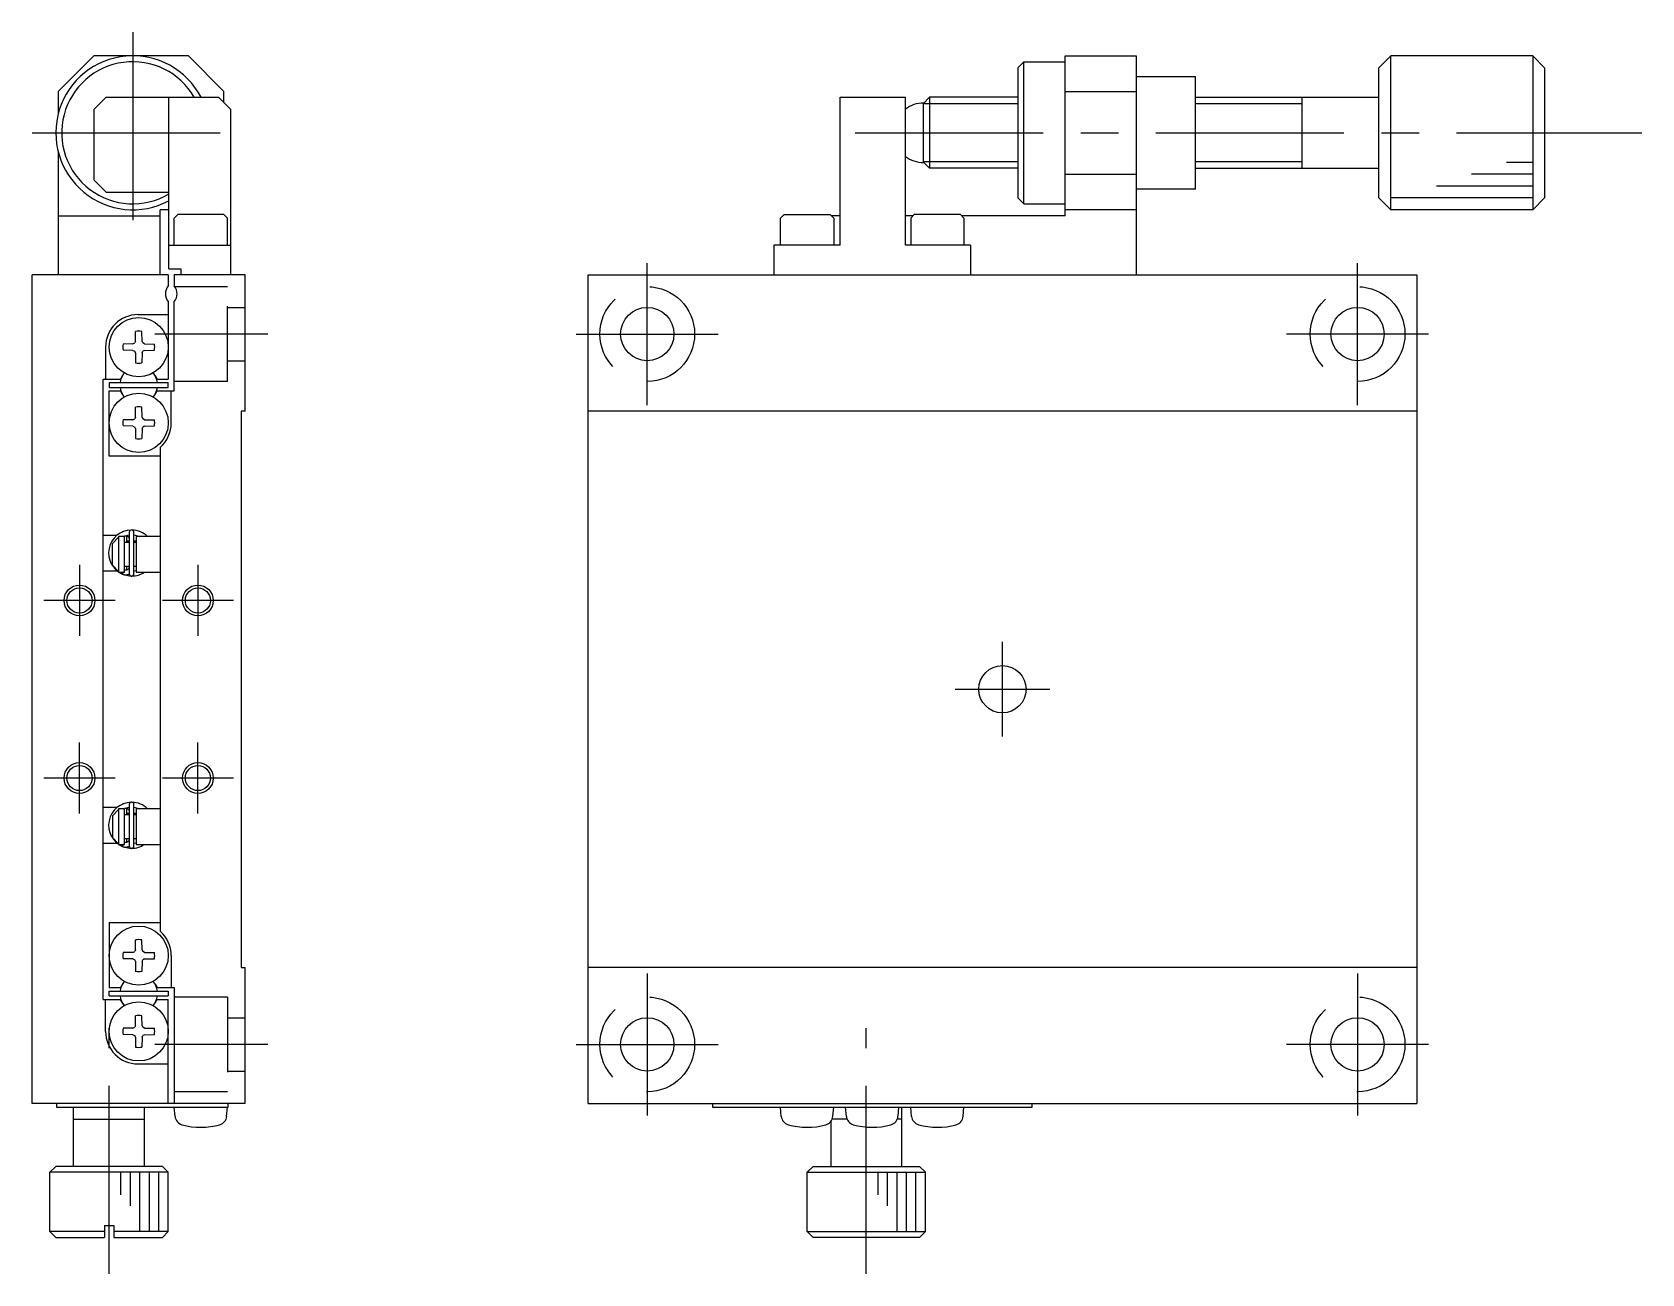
# Model space of a CAD drawing. Extents: x -2 to 284, y -8 to 182.
# Drawn here: x 147.9 to 283.9, y 45.6 to 150.5 of the extents above; entities that cross this region are included whole.
import ezdxf

# ---------------------------------------------------------------- set-up
doc = ezdxf.new("R2010")
doc.units = 0
doc.header["$LTSCALE"] = 0.5
doc.linetypes.add('CENTER', pattern=[50.8, 31.75, -6.35, 6.35, -6.35])
doc.linetypes.add('DASHED', pattern=[19.05, 12.7, -6.35])
for name, color, linetype in [('MSM_CENTER', 1, 'CENTER'), ('MSM_CONTINUOUS', 7, 'CONTINUOUS'), ('MSM_DASHED', 4, 'DASHED'), ('MSM_NARROW', 5, 'CONTINUOUS')]:
    doc.layers.add(name, color=color, linetype=linetype)

msp = doc.modelspace()

# ---------------------------------------------------------------- linework, layer by layer
at = {"layer": 'MSM_CENTER'}
for p, q in [((156.41, 150.46), (156.41, 133.46)), ((147.91, 141.96), (164.91, 141.96)), ((217.44, 141.96), (283.88, 141.96)), ((199.87, 118.96), (199.87, 130.96)), ((259.87, 118.96), (259.87, 130.96)), ((167.81, 124.96), (158.28, 124.96)), ((193.87, 124.96), (205.87, 124.96)), ((265.87, 124.96), (253.87, 124.96)), ((151.91, 105.46), (151.91, 99.46)), ((161.91, 105.46), (161.91, 99.46)), ((154.91, 102.46), (148.91, 102.46)), ((164.91, 102.46), (158.91, 102.46)), ((229.87, 90.96), (229.87, 98.96)), ((225.87, 94.96), (233.87, 94.96)), ((151.91, 84.46), (151.91, 90.46)), ((161.91, 84.46), (161.91, 90.46)), ((154.91, 87.46), (148.91, 87.46)), ((164.91, 87.46), (158.91, 87.46)), ((199.87, 70.96), (199.87, 58.96)), ((259.87, 70.96), (259.87, 58.96)), ((154.41, 45.58), (154.41, 66.32)), ((218.37, 45.58), (218.37, 66.32)), ((167.81, 64.96), (158.28, 64.96)), ((193.87, 64.96), (205.87, 64.96)), ((265.87, 64.96), (253.87, 64.96))]:
    msp.add_line(p, q, dxfattribs=at)
at = {"layer": 'MSM_CONTINUOUS'}
for p, q in [((150.11, 145.46), (153.11, 148.46)), ((161.11, 148.46), (153.11, 148.46)), ((161.11, 148.46), (164.11, 145.46)), ((235.17, 134.96), (235.17, 148.46)), ((235.17, 148.46), (241.17, 148.46)), ((241.17, 148.46), (241.17, 129.96)), ((261.67, 147.46), (262.67, 148.46)), ((274.67, 148.46), (262.67, 148.46)), ((262.67, 135.46), (262.67, 148.46)), ((274.67, 148.46), (274.67, 135.46)), ((275.67, 147.46), (274.67, 148.46)), ((231.17, 147.46), (231.67, 147.96)), ((231.17, 147.46), (231.17, 136.46)), ((231.67, 135.96), (231.67, 147.96)), ((231.67, 147.96), (235.17, 147.96)), ((261.67, 136.46), (261.67, 147.46)), ((275.67, 147.46), (275.67, 136.46)), ((241.17, 146.71), (246.17, 146.71)), ((246.17, 137.21), (246.17, 146.71)), ((150.11, 145.46), (150.11, 143.56)), ((154.16, 144.96), (153.16, 143.96)), ((154.16, 144.96), (163.66, 144.96)), ((159.46, 130.46), (159.46, 144.96)), ((163.66, 144.96), (164.66, 143.96)), ((164.11, 144.51), (164.11, 145.46)), ((216.17, 144.96), (221.67, 144.96)), ((216.17, 132.46), (216.17, 144.96)), ((221.67, 132.46), (221.67, 144.96)), ((223.17, 144.42), (223.71, 144.96)), ((223.17, 144.42), (223.17, 139.5)), ((223.71, 144.96), (223.71, 138.96)), ((231.17, 144.96), (223.71, 144.96)), ((235.17, 145.46), (241.17, 145.46)), ((246.17, 144.96), (261.67, 144.96)), ((255.17, 144.96), (255.17, 138.96)), ((153.16, 137.96), (153.16, 143.96)), ((164.66, 143.96), (164.66, 129.96)), ((150.11, 140.36), (150.11, 129.96)), ((223.71, 138.96), (223.17, 139.5)), ((231.17, 138.96), (223.71, 138.96)), ((246.17, 138.96), (261.67, 138.96)), ((153.16, 137.96), (154.16, 136.96)), ((235.17, 138.46), (241.17, 138.46)), ((154.16, 136.96), (159.46, 136.96)), ((231.17, 136.46), (231.67, 135.96)), ((246.17, 137.21), (241.17, 137.21)), ((261.67, 136.46), (262.67, 135.46)), ((275.67, 136.46), (274.67, 135.46)), ((150.11, 134.96), (158.71, 134.96)), ((158.71, 129.96), (158.71, 135.46)), ((159.46, 135.46), (158.71, 135.46)), ((159.91, 134.76), (160.21, 135.06)), ((159.91, 132.46), (159.91, 134.76)), ((164.11, 135.06), (160.21, 135.06)), ((164.11, 135.06), (164.41, 134.76)), ((164.41, 132.46), (164.41, 134.76)), ((211.42, 135.06), (211.12, 134.76)), ((211.12, 132.46), (211.12, 134.76)), ((211.42, 135.06), (215.32, 135.06)), ((215.62, 134.76), (215.32, 135.06)), ((216.17, 134.96), (215.42, 134.96)), ((215.62, 134.76), (215.62, 132.46)), ((222.32, 134.96), (221.67, 134.96)), ((222.42, 135.06), (222.12, 134.76)), ((222.12, 134.76), (222.12, 132.46)), ((226.32, 135.06), (222.42, 135.06)), ((226.62, 134.76), (226.32, 135.06)), ((235.17, 134.96), (226.42, 134.96)), ((226.62, 134.76), (226.62, 132.46)), ((231.67, 135.96), (235.17, 135.96)), ((241.17, 135.46), (235.17, 135.46)), ((274.67, 135.46), (262.67, 135.46)), ((159.46, 132.46), (164.66, 132.46)), ((210.57, 132.46), (210.57, 129.96)), ((216.17, 132.46), (210.57, 132.46)), ((227.17, 132.46), (221.67, 132.46)), ((227.17, 132.46), (227.17, 129.96)), ((147.91, 59.96), (147.91, 129.96)), ((159.41, 129.96), (147.91, 129.96)), ((159.41, 129.96), (159.41, 129.02)), ((159.46, 130.46), (160.46, 130.46)), ((159.91, 129.96), (159.91, 129.02)), ((165.91, 129.96), (159.91, 129.96)), ((160.46, 130.46), (160.46, 129.96)), ((165.91, 118.46), (165.91, 129.96)), ((194.87, 129.96), (264.87, 129.96)), ((194.87, 59.96), (194.87, 129.96)), ((264.87, 129.96), (264.87, 59.96)), ((156.86, 126.61), (159.41, 126.61)), ((159.41, 127.7), (159.41, 121.16)), ((159.91, 120.16), (159.91, 127.7)), ((156.64, 124.34), (156.65, 125.18)), ((157.19, 124.34), (157.17, 125.18)), ((154.11, 123.86), (154.11, 121.16)), ((156.41, 124.13), (155.59, 124.12)), ((156.41, 124.13), (156.58, 124.21)), ((156.64, 124.34), (156.58, 124.21)), ((157.19, 124.34), (157.25, 124.21)), ((157.41, 124.13), (157.25, 124.21)), ((157.41, 124.13), (158.24, 124.12)), ((156.41, 123.58), (155.59, 123.6)), ((156.41, 123.58), (156.58, 123.51)), ((156.64, 123.38), (156.58, 123.51)), ((156.64, 123.38), (156.65, 122.53)), ((157.19, 123.38), (157.17, 122.53)), ((157.19, 123.38), (157.25, 123.51)), ((157.41, 123.58), (157.25, 123.51)), ((157.41, 123.58), (158.24, 123.6)), ((153.91, 121.16), (155.36, 121.16)), ((153.91, 68.76), (153.91, 121.16)), ((155.53, 121.45), (155.36, 121.16)), ((158.29, 121.45), (158.46, 121.16)), ((158.46, 121.16), (159.41, 121.16)), ((154.41, 120.86), (159.41, 120.86)), ((154.41, 120.86), (154.41, 120.46)), ((154.41, 120.46), (159.41, 120.46)), ((154.41, 114.66), (154.41, 120.16)), ((154.41, 120.16), (155.36, 120.16)), ((155.53, 119.86), (155.36, 120.16)), ((158.29, 119.86), (158.46, 120.16)), ((158.46, 120.16), (159.91, 120.16)), ((159.41, 120.46), (159.41, 120.86)), ((159.66, 117.46), (159.66, 120.16)), ((156.64, 117.94), (156.65, 118.78)), ((157.19, 117.94), (157.17, 118.78)), ((165.91, 118.46), (165.56, 118.46)), ((165.56, 118.46), (165.56, 71.46)), ((264.87, 118.46), (194.87, 118.46)), ((156.41, 117.73), (155.59, 117.72)), ((156.41, 117.18), (155.59, 117.2)), ((156.41, 117.73), (156.58, 117.81)), ((156.41, 117.18), (156.58, 117.11)), ((156.64, 117.94), (156.58, 117.81)), ((156.64, 116.98), (156.58, 117.11)), ((156.64, 116.98), (156.65, 116.13)), ((157.19, 116.98), (157.17, 116.13)), ((157.19, 117.94), (157.25, 117.81)), ((157.19, 116.98), (157.25, 117.11)), ((157.41, 117.73), (157.25, 117.81)), ((157.41, 117.18), (157.25, 117.11)), ((157.41, 117.73), (158.24, 117.72)), ((157.41, 117.18), (158.24, 117.2)), ((158.71, 114.66), (154.41, 114.66)), ((158.71, 115.38), (158.71, 74.54)), ((155.06, 107.96), (153.91, 107.96)), ((154.71, 107.27), (155.21, 107.8)), ((155.21, 107.86), (155.21, 104.86)), ((155.71, 107.86), (155.21, 107.86)), ((155.54, 108.26), (155.52, 108.25)), ((155.54, 108.25), (155.53, 108.25)), ((155.6, 108.28), (155.54, 108.26)), ((155.61, 107.86), (156.11, 108.01)), ((155.69, 107.9), (155.69, 107.9)), ((155.69, 107.9), (155.71, 107.9)), ((155.71, 107.9), (155.72, 107.91)), ((155.71, 104.86), (155.71, 107.86)), ((155.72, 107.91), (155.74, 107.91)), ((155.74, 107.91), (155.75, 107.92)), ((155.75, 107.92), (155.77, 107.92)), ((155.77, 107.92), (155.78, 107.92)), ((155.78, 107.92), (155.8, 107.92)), ((155.8, 107.92), (155.81, 107.92)), ((155.81, 107.92), (155.83, 107.92)), ((155.83, 107.92), (155.84, 107.92)), ((155.84, 107.92), (155.86, 107.92)), ((155.86, 107.92), (155.87, 107.92)), ((155.87, 107.92), (155.89, 107.91)), ((155.89, 107.91), (155.9, 107.91)), ((155.9, 107.91), (155.92, 107.9)), ((155.91, 107.36), (155.91, 107.9)), ((156.11, 107.46), (155.91, 107.46)), ((155.92, 107.9), (155.93, 107.9)), ((155.93, 107.9), (155.94, 107.89)), ((155.94, 107.89), (155.96, 107.88)), ((155.96, 107.88), (155.97, 107.88)), ((155.97, 107.88), (155.98, 107.87)), ((155.98, 107.87), (155.99, 107.86)), ((155.99, 107.86), (156.01, 107.85)), ((156.01, 107.85), (156.02, 107.84)), ((156.02, 107.84), (156.03, 107.83)), ((156.03, 107.83), (156.04, 107.82)), ((156.04, 107.82), (156.05, 107.8)), ((156.05, 107.8), (156.06, 107.79)), ((156.06, 107.79), (156.06, 107.78)), ((156.06, 107.78), (156.07, 107.77)), ((156.07, 107.77), (156.08, 107.75)), ((156.08, 107.75), (156.09, 107.74)), ((156.09, 107.74), (156.09, 107.73)), ((156.09, 107.73), (156.1, 107.71)), ((156.1, 107.71), (156.1, 107.7)), ((156.1, 107.7), (156.1, 107.68)), ((156.1, 107.68), (156.11, 107.67)), ((156.11, 108.22), (156.11, 104.72)), ((156.11, 107.67), (156.11, 107.65)), ((156.11, 107.65), (156.11, 107.64)), ((156.11, 107.64), (156.11, 107.62)), ((156.11, 107.62), (156.11, 107.62)), ((156.5, 104.72), (156.5, 108.22)), ((156.5, 108.01), (157.01, 107.86)), ((156.71, 107.46), (156.5, 107.46)), ((156.71, 107.86), (156.71, 104.86)), ((158.71, 107.86), (156.71, 107.86)), ((156.91, 107.9), (156.91, 107.86)), ((154.71, 105.44), (154.71, 107.27)), ((156.11, 107.36), (155.71, 107.36)), ((156.71, 107.36), (156.5, 107.36)), ((153.91, 104.96), (155.08, 104.96)), ((155.21, 104.91), (154.71, 105.44)), ((155.21, 104.86), (155.71, 104.86)), ((155.53, 104.68), (155.58, 104.86)), ((155.55, 104.74), (155.54, 104.73)), ((155.54, 104.73), (155.54, 104.72)), ((155.54, 104.72), (155.54, 104.71)), ((155.54, 104.71), (155.54, 104.7)), ((155.54, 104.7), (155.54, 104.7)), ((155.54, 104.7), (155.54, 104.69)), ((155.56, 104.77), (155.55, 104.76)), ((155.55, 104.76), (155.55, 104.75)), ((155.55, 104.75), (155.55, 104.74)), ((155.57, 104.8), (155.56, 104.79)), ((155.56, 104.79), (155.56, 104.77)), ((155.58, 104.83), (155.57, 104.82)), ((155.57, 104.82), (155.57, 104.8)), ((155.59, 104.86), (155.58, 104.84)), ((155.58, 104.84), (155.58, 104.83)), ((155.69, 105.04), (155.68, 105.04)), ((155.71, 105.36), (156.11, 105.36)), ((155.72, 105.03), (155.71, 105.03)), ((155.73, 105.03), (155.72, 105.03)), ((155.75, 105.02), (155.73, 105.03)), ((155.76, 105.02), (155.75, 105.02)), ((155.78, 105.02), (155.76, 105.02)), ((155.79, 105.02), (155.78, 105.02)), ((155.81, 105.01), (155.79, 105.02)), ((155.82, 105.01), (155.81, 105.01)), ((155.84, 105.02), (155.82, 105.01)), ((155.85, 105.02), (155.84, 105.02)), ((155.87, 105.02), (155.85, 105.02)), ((155.88, 105.02), (155.87, 105.02)), ((155.9, 105.03), (155.88, 105.02)), ((155.91, 105.03), (155.9, 105.03)), ((155.91, 105.03), (155.91, 105.36)), ((155.92, 105.04), (155.91, 105.03)), ((155.94, 105.04), (155.92, 105.04)), ((155.95, 105.05), (155.94, 105.04)), ((155.96, 105.06), (155.95, 105.05)), ((155.98, 105.07), (155.96, 105.06)), ((155.99, 105.07), (155.98, 105.07)), ((156, 105.08), (155.99, 105.07)), ((156.01, 105.09), (156, 105.08)), ((156.02, 105.1), (156.01, 105.09)), ((156.03, 105.11), (156.02, 105.1)), ((156.04, 105.13), (156.03, 105.11)), ((156.05, 105.14), (156.04, 105.13)), ((156.06, 105.15), (156.05, 105.14)), ((156.07, 105.16), (156.06, 105.15)), ((156.08, 105.18), (156.07, 105.16)), ((156.09, 105.2), (156.08, 105.19)), ((156.08, 105.19), (156.08, 105.18)), ((156.1, 105.23), (156.09, 105.22)), ((156.09, 105.22), (156.09, 105.2)), ((156.11, 105.26), (156.1, 105.25)), ((156.1, 105.25), (156.1, 105.23)), ((156.11, 105.32), (156.11, 105.31)), ((156.11, 105.31), (156.11, 105.29)), ((156.11, 105.29), (156.11, 105.28)), ((156.11, 105.28), (156.11, 105.26)), ((156.5, 105.36), (156.71, 105.36)), ((156.71, 104.97), (156.5, 104.92)), ((156.71, 104.86), (158.71, 104.86)), ((155.51, 104.69), (155.54, 104.68)), ((155.54, 104.69), (155.54, 104.68)), ((155.54, 104.69), (155.54, 104.69)), ((155.54, 104.68), (155.54, 104.68)), ((155.54, 104.68), (155.57, 104.67)), ((155.57, 104.67), (155.6, 104.66)), ((155.59, 104.66), (156.28, 104.52)), ((155.6, 104.66), (155.64, 104.65)), ((155.64, 104.65), (155.67, 104.64)), ((155.67, 104.64), (155.7, 104.63)), ((155.7, 104.63), (155.74, 104.63)), ((155.74, 104.63), (155.77, 104.63)), ((155.77, 104.63), (155.81, 104.62)), ((155.81, 104.62), (155.84, 104.63)), ((155.84, 104.63), (155.87, 104.63)), ((155.87, 104.63), (155.91, 104.63)), ((155.91, 104.63), (155.94, 104.64)), ((155.94, 104.64), (155.98, 104.64)), ((155.98, 104.64), (156.01, 104.65)), ((156.01, 104.65), (156.04, 104.66)), ((156.04, 104.66), (156.07, 104.68)), ((156.07, 104.68), (156.11, 104.69)), ((156.11, 104.69), (156.11, 104.69)), ((155.06, 84.96), (153.91, 84.96)), ((154.71, 84.27), (155.21, 84.8)), ((155.21, 84.86), (155.21, 81.86)), ((155.71, 84.86), (155.21, 84.86)), ((155.54, 85.26), (155.52, 85.25)), ((155.54, 85.25), (155.53, 85.25)), ((155.6, 85.28), (155.54, 85.26)), ((155.61, 84.86), (156.11, 85.01)), ((155.69, 84.9), (155.69, 84.9)), ((155.69, 84.9), (155.71, 84.9)), ((155.71, 84.9), (155.72, 84.91)), ((155.71, 81.86), (155.71, 84.86)), ((156.11, 84.36), (155.71, 84.36)), ((155.72, 84.91), (155.74, 84.91)), ((155.74, 84.91), (155.75, 84.92)), ((155.75, 84.92), (155.77, 84.92)), ((155.77, 84.92), (155.78, 84.92)), ((155.78, 84.92), (155.8, 84.92)), ((155.8, 84.92), (155.81, 84.92)), ((155.81, 84.92), (155.83, 84.92)), ((155.83, 84.92), (155.84, 84.92)), ((155.84, 84.92), (155.86, 84.92)), ((155.86, 84.92), (155.87, 84.92)), ((155.87, 84.92), (155.89, 84.91)), ((155.89, 84.91), (155.9, 84.91)), ((155.9, 84.91), (155.92, 84.9)), ((155.91, 84.36), (155.91, 84.9)), ((156.11, 84.46), (155.91, 84.46)), ((155.92, 84.9), (155.93, 84.9)), ((155.93, 84.9), (155.94, 84.89)), ((155.94, 84.89), (155.96, 84.88)), ((155.96, 84.88), (155.97, 84.88)), ((155.97, 84.88), (155.98, 84.87)), ((155.98, 84.87), (155.99, 84.86)), ((155.99, 84.86), (156.01, 84.85)), ((156.01, 84.85), (156.02, 84.84)), ((156.02, 84.84), (156.03, 84.83)), ((156.03, 84.83), (156.04, 84.82)), ((156.04, 84.82), (156.05, 84.8)), ((156.05, 84.8), (156.06, 84.79)), ((156.06, 84.79), (156.06, 84.78)), ((156.06, 84.78), (156.07, 84.77)), ((156.07, 84.77), (156.08, 84.75)), ((156.08, 84.75), (156.09, 84.74)), ((156.09, 84.74), (156.09, 84.73)), ((156.09, 84.73), (156.1, 84.71)), ((156.1, 84.71), (156.1, 84.7)), ((156.1, 84.7), (156.1, 84.68)), ((156.1, 84.68), (156.11, 84.67)), ((156.11, 85.22), (156.11, 81.72)), ((156.11, 84.67), (156.11, 84.65)), ((156.11, 84.65), (156.11, 84.64)), ((156.11, 84.64), (156.11, 84.62)), ((156.11, 84.62), (156.11, 84.62)), ((156.5, 81.72), (156.5, 85.22)), ((156.5, 85.01), (157.01, 84.86)), ((156.71, 84.46), (156.5, 84.46)), ((156.71, 84.36), (156.5, 84.36)), ((156.71, 84.86), (156.71, 81.86)), ((158.71, 84.86), (156.71, 84.86)), ((156.91, 84.9), (156.91, 84.86)), ((154.71, 84.27), (154.71, 82.44)), ((153.91, 81.96), (155.08, 81.96)), ((155.21, 81.91), (154.71, 82.44)), ((155.21, 81.86), (155.71, 81.86)), ((155.51, 81.69), (155.53, 81.68)), ((155.53, 81.68), (155.58, 81.86)), ((155.55, 81.74), (155.54, 81.73)), ((155.54, 81.73), (155.54, 81.72)), ((155.54, 81.72), (155.54, 81.71)), ((155.54, 81.71), (155.54, 81.7)), ((155.54, 81.7), (155.54, 81.7)), ((155.54, 81.7), (155.54, 81.69)), ((155.54, 81.69), (155.54, 81.68)), ((155.54, 81.69), (155.54, 81.69)), ((155.54, 81.68), (155.54, 81.68)), ((155.54, 81.68), (155.57, 81.67)), ((155.56, 81.77), (155.55, 81.76)), ((155.55, 81.76), (155.55, 81.75)), ((155.55, 81.75), (155.55, 81.74)), ((155.57, 81.8), (155.56, 81.79)), ((155.56, 81.79), (155.56, 81.77)), ((155.58, 81.83), (155.57, 81.82)), ((155.57, 81.82), (155.57, 81.8)), ((155.57, 81.67), (155.6, 81.66)), ((155.59, 81.86), (155.58, 81.84)), ((155.58, 81.84), (155.58, 81.83)), ((155.59, 81.66), (156.28, 81.52)), ((155.6, 81.66), (155.64, 81.65)), ((155.64, 81.65), (155.67, 81.64)), ((155.67, 81.64), (155.7, 81.63)), ((155.69, 82.04), (155.68, 82.04)), ((155.7, 81.63), (155.74, 81.63)), ((155.71, 82.36), (156.11, 82.36)), ((155.72, 82.03), (155.71, 82.03)), ((155.73, 82.03), (155.72, 82.03)), ((155.75, 82.02), (155.73, 82.03)), ((155.74, 81.63), (155.77, 81.63)), ((155.76, 82.02), (155.75, 82.02)), ((155.78, 82.02), (155.76, 82.02)), ((155.77, 81.63), (155.81, 81.62)), ((155.79, 82.02), (155.78, 82.02)), ((155.81, 82.01), (155.79, 82.02)), ((155.82, 82.01), (155.81, 82.01)), ((155.81, 81.62), (155.84, 81.63)), ((155.84, 82.02), (155.82, 82.01)), ((155.85, 82.02), (155.84, 82.02)), ((155.84, 81.63), (155.87, 81.63)), ((155.87, 82.02), (155.85, 82.02)), ((155.88, 82.02), (155.87, 82.02)), ((155.87, 81.63), (155.91, 81.63)), ((155.9, 82.03), (155.88, 82.02)), ((155.91, 82.03), (155.9, 82.03)), ((155.91, 82.03), (155.91, 82.36)), ((155.92, 82.04), (155.91, 82.03)), ((155.91, 81.63), (155.94, 81.64)), ((155.94, 82.04), (155.92, 82.04)), ((155.95, 82.05), (155.94, 82.04)), ((155.94, 81.64), (155.98, 81.64)), ((155.96, 82.06), (155.95, 82.05)), ((155.98, 82.07), (155.96, 82.06)), ((155.99, 82.07), (155.98, 82.07)), ((155.98, 81.64), (156.01, 81.65)), ((156, 82.08), (155.99, 82.07)), ((156.01, 82.09), (156, 82.08)), ((156.02, 82.1), (156.01, 82.09)), ((156.01, 81.65), (156.04, 81.66)), ((156.03, 82.11), (156.02, 82.1)), ((156.04, 82.13), (156.03, 82.11)), ((156.05, 82.14), (156.04, 82.13)), ((156.04, 81.66), (156.07, 81.68)), ((156.06, 82.15), (156.05, 82.14)), ((156.07, 82.16), (156.06, 82.15)), ((156.08, 82.18), (156.07, 82.16)), ((156.07, 81.68), (156.11, 81.69)), ((156.09, 82.2), (156.08, 82.19)), ((156.08, 82.19), (156.08, 82.18)), ((156.1, 82.23), (156.09, 82.22)), ((156.09, 82.22), (156.09, 82.2)), ((156.11, 82.26), (156.1, 82.25)), ((156.1, 82.25), (156.1, 82.23)), ((156.11, 82.32), (156.11, 82.31)), ((156.11, 82.31), (156.11, 82.29)), ((156.11, 82.29), (156.11, 82.28)), ((156.11, 82.28), (156.11, 82.26)), ((156.11, 81.69), (156.11, 81.69)), ((156.5, 82.36), (156.71, 82.36)), ((156.71, 81.97), (156.5, 81.92)), ((156.71, 81.86), (158.71, 81.86)), ((154.41, 75.26), (158.71, 75.26)), ((154.41, 75.26), (154.41, 69.76)), ((156.64, 72.94), (156.65, 73.78)), ((157.19, 72.94), (157.17, 73.78)), ((156.41, 72.73), (155.59, 72.72)), ((156.41, 72.18), (155.59, 72.2)), ((156.41, 72.73), (156.58, 72.81)), ((156.41, 72.18), (156.58, 72.11)), ((156.64, 72.94), (156.58, 72.81)), ((156.64, 71.98), (156.58, 72.11)), ((157.19, 72.94), (157.25, 72.81)), ((157.19, 71.98), (157.25, 72.11)), ((157.41, 72.73), (157.25, 72.81)), ((157.41, 72.18), (157.25, 72.11)), ((157.41, 72.73), (158.24, 72.72)), ((157.41, 72.18), (158.24, 72.2)), ((159.66, 72.46), (159.66, 69.76)), ((156.64, 71.98), (156.65, 71.13)), ((157.19, 71.98), (157.17, 71.13)), ((165.56, 71.46), (165.91, 71.46)), ((165.91, 59.96), (165.91, 71.46)), ((264.87, 71.46), (194.87, 71.46)), ((154.41, 69.76), (155.36, 69.76)), ((154.41, 69.46), (159.41, 69.46)), ((154.41, 69.06), (154.41, 69.46)), ((155.53, 70.05), (155.36, 69.76)), ((158.29, 70.05), (158.46, 69.76)), ((158.46, 69.76), (159.91, 69.76)), ((159.41, 69.46), (159.41, 69.06)), ((159.91, 69.76), (159.91, 59.96)), ((153.91, 68.76), (155.36, 68.76)), ((154.11, 66.06), (154.11, 68.76)), ((154.41, 69.06), (159.41, 69.06)), ((155.53, 68.46), (155.36, 68.76)), ((158.29, 68.46), (158.46, 68.76)), ((158.46, 68.76), (159.41, 68.76)), ((159.41, 59.96), (159.41, 68.76)), ((156.64, 66.54), (156.65, 67.38)), ((157.19, 66.54), (157.17, 67.38)), ((156.41, 66.33), (155.59, 66.32)), ((156.41, 65.78), (155.59, 65.8)), ((156.41, 66.33), (156.58, 66.41)), ((156.41, 65.78), (156.58, 65.71)), ((156.64, 66.54), (156.58, 66.41)), ((156.64, 65.58), (156.58, 65.71)), ((156.64, 65.58), (156.65, 64.73)), ((157.19, 65.58), (157.17, 64.73)), ((157.19, 66.54), (157.25, 66.41)), ((157.19, 65.58), (157.25, 65.71)), ((157.41, 66.33), (157.25, 66.41)), ((157.41, 65.78), (157.25, 65.71)), ((157.41, 66.33), (158.24, 66.32)), ((157.41, 65.78), (158.24, 65.8)), ((156.86, 63.31), (159.41, 63.31)), ((165.91, 59.96), (147.91, 59.96)), ((149.96, 59.96), (149.96, 59.66)), ((164.46, 59.66), (164.46, 59.96)), ((194.87, 59.96), (264.87, 59.96)), ((205.37, 59.96), (205.37, 59.66)), ((232.37, 59.66), (232.37, 59.96)), ((149.96, 59.66), (164.46, 59.66)), ((151.41, 54.66), (151.41, 59.66)), ((151.41, 58.66), (157.41, 58.66)), ((157.41, 54.66), (157.41, 59.66)), ((159.98, 58.88), (159.91, 59.66)), ((164.34, 58.88), (164.41, 59.66)), ((205.37, 59.66), (232.37, 59.66)), ((211.19, 58.88), (211.12, 59.66)), ((216.74, 58.66), (215.5, 58.66)), ((215.55, 58.89), (215.62, 59.66)), ((216.69, 58.88), (216.62, 59.66)), ((221.37, 58.66), (221, 58.66)), ((221.05, 58.89), (221.12, 59.66)), ((221.37, 54.66), (221.37, 59.66)), ((222.19, 58.88), (222.12, 59.66)), ((226.55, 58.89), (226.62, 59.66)), ((215.37, 58.44), (215.37, 54.66)), ((149.41, 54.16), (149.91, 54.66)), ((158.91, 54.66), (149.91, 54.66)), ((159.41, 54.16), (158.91, 54.66)), ((213.37, 54.16), (213.87, 54.66)), ((213.87, 54.66), (222.87, 54.66)), ((223.37, 54.16), (222.87, 54.66)), ((149.41, 49.16), (149.41, 54.16)), ((159.41, 54.16), (149.41, 54.16)), ((159.41, 49.16), (159.41, 54.16)), ((213.37, 49.16), (213.37, 54.16)), ((213.37, 54.16), (223.37, 54.16)), ((223.37, 49.16), (223.37, 54.16)), ((149.91, 48.66), (149.41, 49.16)), ((154.01, 49.16), (149.41, 49.16)), ((154.01, 49.66), (154.01, 48.66)), ((154.01, 49.66), (154.81, 49.66)), ((154.81, 49.66), (154.81, 48.66)), ((159.41, 49.16), (154.81, 49.16)), ((158.91, 48.66), (159.41, 49.16)), ((213.87, 48.66), (213.37, 49.16)), ((213.37, 49.16), (223.37, 49.16)), ((222.87, 48.66), (223.37, 49.16)), ((149.91, 48.66), (154.01, 48.66)), ((154.81, 48.66), (158.91, 48.66)), ((222.87, 48.66), (213.87, 48.66))]:
    msp.add_line(p, q, dxfattribs=at)
for centre, radius in [((199.87, 124.96), 2.25), ((259.87, 124.96), 2.25), ((156.91, 123.86), 2.5), ((156.91, 117.46), 2.5), ((151.91, 102.46), 1.06), ((161.91, 102.46), 1.06), ((229.87, 94.96), 2), ((151.91, 87.46), 1.06), ((161.91, 87.46), 1.06), ((156.91, 72.46), 2.5), ((156.91, 66.06), 2.5), ((199.87, 64.96), 2.25), ((259.87, 64.96), 2.25)]:
    msp.add_circle(centre, radius, dxfattribs=at)
for centre, radius, start, end in [((156.41, 141.96), 6.5, 27.4864, 297.9844), ((156.41, 141.96), 6, 30, 300.5529), ((223.17, 141.96), 2.5, 89.0567, 126.8699), ((223.17, 141.96), 2.5, 233.1301, 270.9433), ((160.16, 128.36), 1, 138.5904, 221.4096), ((159.16, 128.36), 1, 318.5904, 41.4096), ((156.86, 123.86), 2.75, 90, 180), ((156.91, 123.86), 1.35, 78.8959, 101.1041), ((156.91, 123.86), 1.35, 168.8959, 191.1041), ((156.91, 123.86), 1.35, 348.8959, 11.1041), ((156.91, 123.86), 1.35, 258.8959, 281.1041), ((156.91, 120.66), 1.59, 140.1512, 172.7624), ((157.03, 120.54), 1.75, 139.676, 148.6217), ((156.8, 120.54), 1.75, 31.3783, 40.324), ((156.91, 120.66), 1.59, 7.2376, 39.8488), ((156.91, 120.66), 1.59, 187.2376, 219.8488), ((157.03, 120.77), 1.75, 211.3783, 220.324), ((156.91, 120.66), 1.59, 320.1512, 352.7624), ((156.8, 120.77), 1.75, 319.676, 328.6217), ((156.91, 117.46), 1.35, 78.8959, 101.1041), ((156.91, 117.46), 1.35, 168.8959, 191.1041), ((156.91, 117.46), 1.35, 348.8959, 11.1041), ((156.91, 117.46), 2.75, 310.8852, 0), ((156.91, 117.46), 1.35, 258.8959, 281.1041), ((156.31, 106.47), 1.94, 90.7198, 246.8124), ((156.31, 108.22), 0.195, 0, 180), ((156.31, 106.47), 1.94, 45.6321, 89.3017), ((156.31, 104.72), 0.195, 180, 0), ((156.3, 106.47), 1.95, 270.711, 304.0077), ((156.31, 83.47), 1.94, 90.7198, 246.8124), ((156.31, 85.22), 0.195, 0, 180), ((156.31, 83.47), 1.94, 45.6321, 89.3017), ((156.31, 81.72), 0.195, 180, 0), ((156.3, 83.47), 1.95, 270.711, 304.0077), ((156.91, 72.46), 1.35, 78.8959, 101.1041), ((156.91, 72.46), 2.75, 0, 49.1148), ((156.91, 72.46), 1.35, 168.8959, 191.1041), ((156.91, 72.46), 1.35, 348.8959, 11.1041), ((156.91, 72.46), 1.35, 258.8959, 281.1041), ((156.91, 69.26), 1.59, 140.1512, 172.7624), ((157.03, 69.14), 1.75, 139.676, 148.6217), ((156.8, 69.14), 1.75, 31.3783, 40.324), ((156.91, 69.26), 1.59, 7.2376, 39.8488), ((156.91, 69.26), 1.59, 187.2376, 219.8488), ((157.03, 69.37), 1.75, 211.3783, 220.324), ((156.91, 69.26), 1.59, 320.1512, 352.7624), ((156.8, 69.37), 1.75, 319.676, 328.6217), ((156.91, 66.06), 1.35, 78.8959, 101.1041), ((156.86, 66.06), 2.75, 180, 270), ((156.91, 66.06), 1.35, 168.8959, 191.1041), ((156.91, 66.06), 1.35, 348.8959, 11.1041), ((156.91, 66.06), 1.35, 258.8959, 281.1041), ((160.78, 58.95), 0.8, 185, 254.5573), ((163.55, 58.95), 0.8, 285.4427, 355), ((211.99, 58.95), 0.8, 185, 254.5573), ((214.73, 58.96), 0.821, 285.2816, 355), ((217.49, 58.95), 0.8, 185, 254.5573), ((220.23, 58.96), 0.821, 285.2816, 355), ((222.99, 58.95), 0.8, 185, 254.5573), ((225.73, 58.96), 0.821, 285.2816, 355), ((162.16, 63.96), 6, 254.7184, 285.4427), ((213.37, 63.96), 6, 254.5573, 285.2816), ((218.87, 63.96), 6, 254.5573, 285.2816), ((224.37, 63.96), 6, 254.5573, 285.2816)]:
    msp.add_arc(centre, radius, start, end, dxfattribs=at)
at = {"layer": 'MSM_DASHED'}
for p, q in [((164.41, 128.96), (159.96, 128.96)), ((164.41, 120.96), (164.41, 128.96)), ((164.41, 127.21), (165.91, 127.21)), ((164.41, 122.71), (165.91, 122.71)), ((164.41, 120.96), (159.91, 120.96)), ((164.41, 68.96), (159.91, 68.96)), ((164.41, 68.96), (164.41, 60.96)), ((164.41, 67.21), (165.91, 67.21)), ((164.41, 62.71), (165.91, 62.71)), ((164.41, 60.96), (159.91, 60.96))]:
    msp.add_line(p, q, dxfattribs=at)
for centre in [(199.87, 124.96), (259.87, 124.96), (199.87, 64.96), (259.87, 64.96)]:
    msp.add_circle(centre, 4, dxfattribs=at)
at = {"layer": 'MSM_NARROW'}
for p, q in [((231.17, 144.42), (223.17, 144.42)), ((255.17, 144.42), (246.17, 144.42)), ((231.17, 139.5), (223.17, 139.5)), ((255.17, 139.5), (246.17, 139.5)), ((274.67, 139.46), (272.44, 139.46)), ((274.67, 137.46), (266.55, 137.46)), ((274.67, 138.46), (269.5, 138.46)), ((274.67, 136.46), (262.67, 136.46)), ((155.41, 52.25), (155.41, 54.16)), ((156.21, 51.34), (156.21, 54.16)), ((157.01, 49.16), (157.01, 54.16)), ((157.81, 49.16), (157.81, 54.16)), ((158.61, 49.16), (158.61, 54.16)), ((219.37, 52.25), (219.37, 54.16)), ((220.17, 51.34), (220.17, 54.16)), ((220.97, 49.16), (220.97, 54.16)), ((221.77, 49.16), (221.77, 54.16)), ((222.57, 49.16), (222.57, 54.16))]:
    msp.add_line(p, q, dxfattribs=at)
for centre in [(151.91, 102.46), (161.91, 102.46), (151.91, 87.46), (161.91, 87.46)]:
    msp.add_circle(centre, 1.3, dxfattribs=at)

doc.saveas('drawing.dxf')
